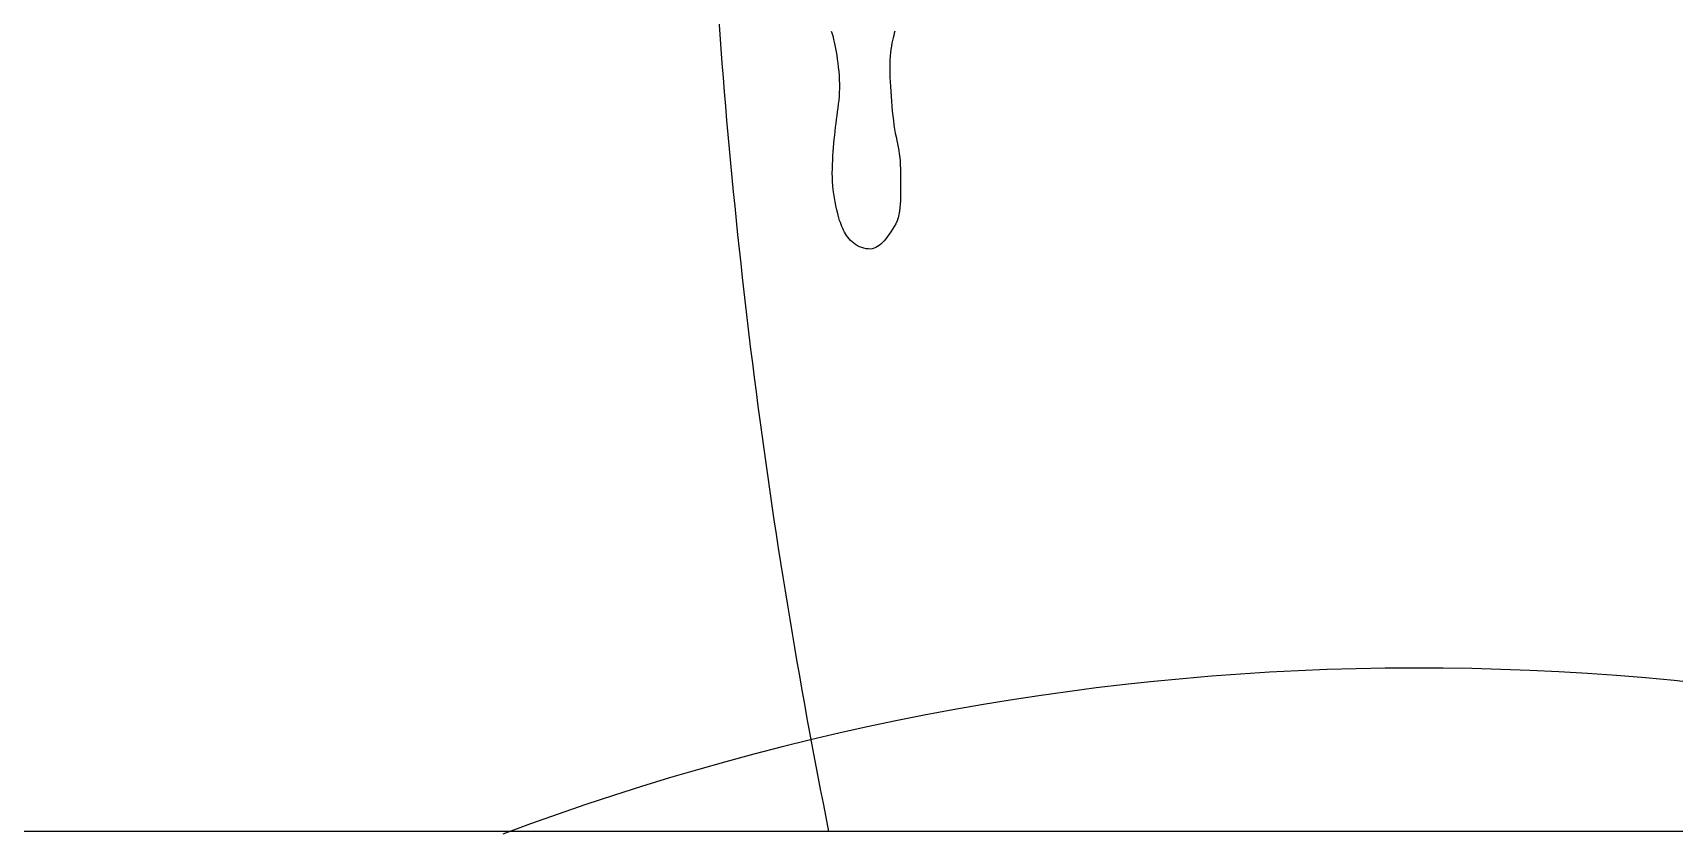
# Model space of a CAD drawing. Header units: millimetres. Extents: x -37 to 8970, y -2 to 4773.
# Drawn here: x 7984.6 to 8231.7, y 233.2 to 353.8 of the extents above; entities that cross this region are included whole.
import ezdxf

# ---------------------------------------------------------------- set-up
doc = ezdxf.new("R2010")
doc.units = ezdxf.units.MM

msp = doc.modelspace()

# ---------------------------------------------------------------- linework, layer by layer
at = {"color": 18, "true_color": 0x000000}
for p, q in [((8104.94, 353.79), (8104.86, 354.02)), ((8105.03, 353.51), (8104.94, 353.79)), ((8105.12, 353.19), (8105.03, 353.51)), ((8114.22, 353.45), (8114.13, 353.09)), ((8114.3, 353.78), (8114.22, 353.45)), ((8114.38, 354.1), (8114.3, 353.78)), ((8105.21, 352.83), (8105.12, 353.19)), ((8105.31, 352.43), (8105.21, 352.83)), ((8105.4, 351.99), (8105.31, 352.43)), ((8105.5, 351.51), (8105.4, 351.99)), ((8105.59, 351), (8105.5, 351.51)), ((8105.68, 350.45), (8105.59, 351)), ((8113.8, 351.36), (8113.74, 350.86)), ((8113.87, 351.84), (8113.8, 351.36)), ((8113.95, 352.28), (8113.87, 351.84)), ((8114.04, 352.7), (8113.95, 352.28)), ((8114.13, 353.09), (8114.04, 352.7)), ((8105.77, 349.88), (8105.68, 350.45)), ((8105.85, 349.28), (8105.77, 349.88)), ((8105.92, 348.66), (8105.85, 349.28)), ((8105.99, 348.03), (8105.92, 348.66)), ((8113.64, 349.15), (8113.63, 348.51)), ((8113.63, 348.51), (8113.64, 347.86)), ((8113.65, 349.75), (8113.64, 349.15)), ((8113.69, 350.32), (8113.65, 349.75)), ((8113.74, 350.86), (8113.69, 350.32)), ((8106.04, 347.39), (8105.99, 348.03)), ((8106.07, 346.75), (8106.04, 347.39)), ((8106.09, 346.12), (8106.07, 346.75)), ((8106.09, 345.49), (8106.09, 346.12)), ((8113.64, 347.86), (8113.65, 347.18)), ((8113.65, 347.18), (8113.68, 346.48)), ((8113.68, 346.48), (8113.72, 345.76)), ((8105.92, 343.11), (8105.98, 343.69)), ((8105.98, 343.69), (8106.03, 344.28)), ((8106.03, 344.28), (8106.07, 344.88)), ((8106.07, 344.88), (8106.09, 345.49)), ((8113.72, 345.76), (8113.76, 345.03)), ((8113.76, 345.03), (8113.81, 344.28)), ((8113.81, 344.28), (8113.87, 343.53)), ((8113.87, 343.53), (8113.93, 342.79)), ((8105.6, 340.81), (8105.68, 341.39)), ((8105.68, 341.39), (8105.77, 341.96)), ((8105.77, 341.96), (8105.84, 342.54)), ((8105.84, 342.54), (8105.92, 343.11)), ((8113.93, 342.79), (8114, 342.05)), ((8114, 342.05), (8114.08, 341.33)), ((8114.08, 341.33), (8114.16, 340.63)), ((8105.32, 338.43), (8105.39, 339.04)), ((8105.39, 339.04), (8105.46, 339.63)), ((8105.46, 339.63), (8105.53, 340.23)), ((8105.53, 340.23), (8105.6, 340.81)), ((8114.16, 340.63), (8114.25, 339.96)), ((8114.25, 339.96), (8114.35, 339.33)), ((8114.35, 339.33), (8114.45, 338.73)), ((8114.45, 338.73), (8114.56, 338.17)), ((8105.1, 335.95), (8105.15, 336.58)), ((8105.15, 336.58), (8105.21, 337.2)), ((8105.21, 337.2), (8105.26, 337.82)), ((8105.26, 337.82), (8105.32, 338.43)), ((8114.56, 338.17), (8114.67, 337.64)), ((8114.67, 337.64), (8114.77, 337.13)), ((8114.77, 337.13), (8114.87, 336.62)), ((8114.87, 336.62), (8114.96, 336.12)), ((8114.96, 336.12), (8115.04, 335.61)), ((8104.97, 333.38), (8104.99, 334.03)), ((8104.99, 334.03), (8105.02, 334.67)), ((8105.02, 334.67), (8105.06, 335.31)), ((8105.06, 335.31), (8105.1, 335.95)), ((8115.04, 335.61), (8115.11, 335.08)), ((8115.11, 335.08), (8115.16, 334.53)), ((8115.16, 334.53), (8115.19, 333.95)), ((8115.19, 333.95), (8115.22, 333.37)), ((8104.96, 332.74), (8104.97, 333.38)), ((8104.97, 332.09), (8104.96, 332.74)), ((8104.99, 331.45), (8104.97, 332.09)), ((8105.04, 330.82), (8104.99, 331.45)), ((8115.22, 333.37), (8115.23, 332.77)), ((8115.23, 332.77), (8115.24, 332.16)), ((8115.24, 331.55), (8115.23, 330.95)), ((8115.24, 332.16), (8115.24, 331.55)), ((8105.1, 330.2), (8105.04, 330.82)), ((8105.18, 329.59), (8105.1, 330.2)), ((8105.27, 328.99), (8105.18, 329.59)), ((8105.38, 328.42), (8105.27, 328.99)), ((8115.23, 329.18), (8115.22, 328.61)), ((8115.23, 330.95), (8115.23, 330.35)), ((8115.23, 330.35), (8115.23, 329.76)), ((8115.23, 329.76), (8115.23, 329.18)), ((8105.49, 327.87), (8105.38, 328.42)), ((8105.61, 327.34), (8105.49, 327.87)), ((8105.73, 326.86), (8105.61, 327.34)), ((8105.85, 326.41), (8105.73, 326.86)), ((8105.96, 326), (8105.85, 326.41)), ((8115, 326.5), (8114.87, 326.02)), ((8115.09, 327.01), (8115, 326.5)), ((8115.15, 327.53), (8115.09, 327.01)), ((8115.2, 328.06), (8115.15, 327.53)), ((8115.22, 328.61), (8115.2, 328.06)), ((8106.07, 325.62), (8105.96, 326)), ((8106.18, 325.28), (8106.07, 325.62)), ((8106.29, 324.97), (8106.18, 325.28)), ((8106.41, 324.67), (8106.29, 324.97)), ((8106.53, 324.39), (8106.41, 324.67)), ((8106.66, 324.13), (8106.53, 324.39)), ((8106.8, 323.86), (8106.66, 324.13)), ((8106.95, 323.6), (8106.8, 323.86)), ((8113.8, 323.88), (8113.54, 323.52)), ((8114.05, 324.27), (8113.8, 323.88)), ((8114.29, 324.68), (8114.05, 324.27)), ((8114.52, 325.1), (8114.29, 324.68)), ((8114.71, 325.55), (8114.52, 325.1)), ((8114.87, 326.02), (8114.71, 325.55)), ((8107.12, 323.34), (8106.95, 323.6)), ((8107.3, 323.09), (8107.12, 323.34)), ((8107.5, 322.84), (8107.3, 323.09)), ((8107.72, 322.6), (8107.5, 322.84)), ((8107.95, 322.38), (8107.72, 322.6)), ((8108.2, 322.17), (8107.95, 322.38)), ((8108.48, 321.97), (8108.2, 322.17)), ((8108.77, 321.8), (8108.48, 321.97)), ((8109.08, 321.65), (8108.77, 321.8)), ((8109.4, 321.52), (8109.08, 321.65)), ((8109.72, 321.42), (8109.4, 321.52)), ((8110.05, 321.35), (8109.72, 321.42)), ((8110.37, 321.31), (8110.05, 321.35)), ((8110.68, 321.3), (8110.37, 321.31)), ((8110.98, 321.34), (8110.68, 321.3)), ((8111.26, 321.41), (8110.98, 321.34)), ((8111.53, 321.52), (8111.26, 321.41)), ((8111.78, 321.66), (8111.53, 321.52)), ((8112.03, 321.84), (8111.78, 321.66)), ((8112.27, 322.05), (8112.03, 321.84)), ((8112.52, 322.29), (8112.27, 322.05)), ((8112.76, 322.56), (8112.52, 322.29)), ((8113.01, 322.86), (8112.76, 322.56)), ((8113.27, 323.18), (8113.01, 322.86)), ((8113.54, 323.52), (8113.27, 323.18)), ((8774.97, 233.65), (7438.64, 233.65))]:
    msp.add_line(p, q, dxfattribs=at)
for centre, major_axis, start_param, end_param in [((9057.02, 424.89), (-687.04, 687.04), 0.841002, 0.98352), ((8193.16, -133.98), (277.34, 277.34), 0.429451, 1.144408)]:
    msp.add_ellipse(centre, major_axis=major_axis, ratio=1, start_param=start_param, end_param=end_param, dxfattribs=at)

doc.saveas('drawing.dxf')
